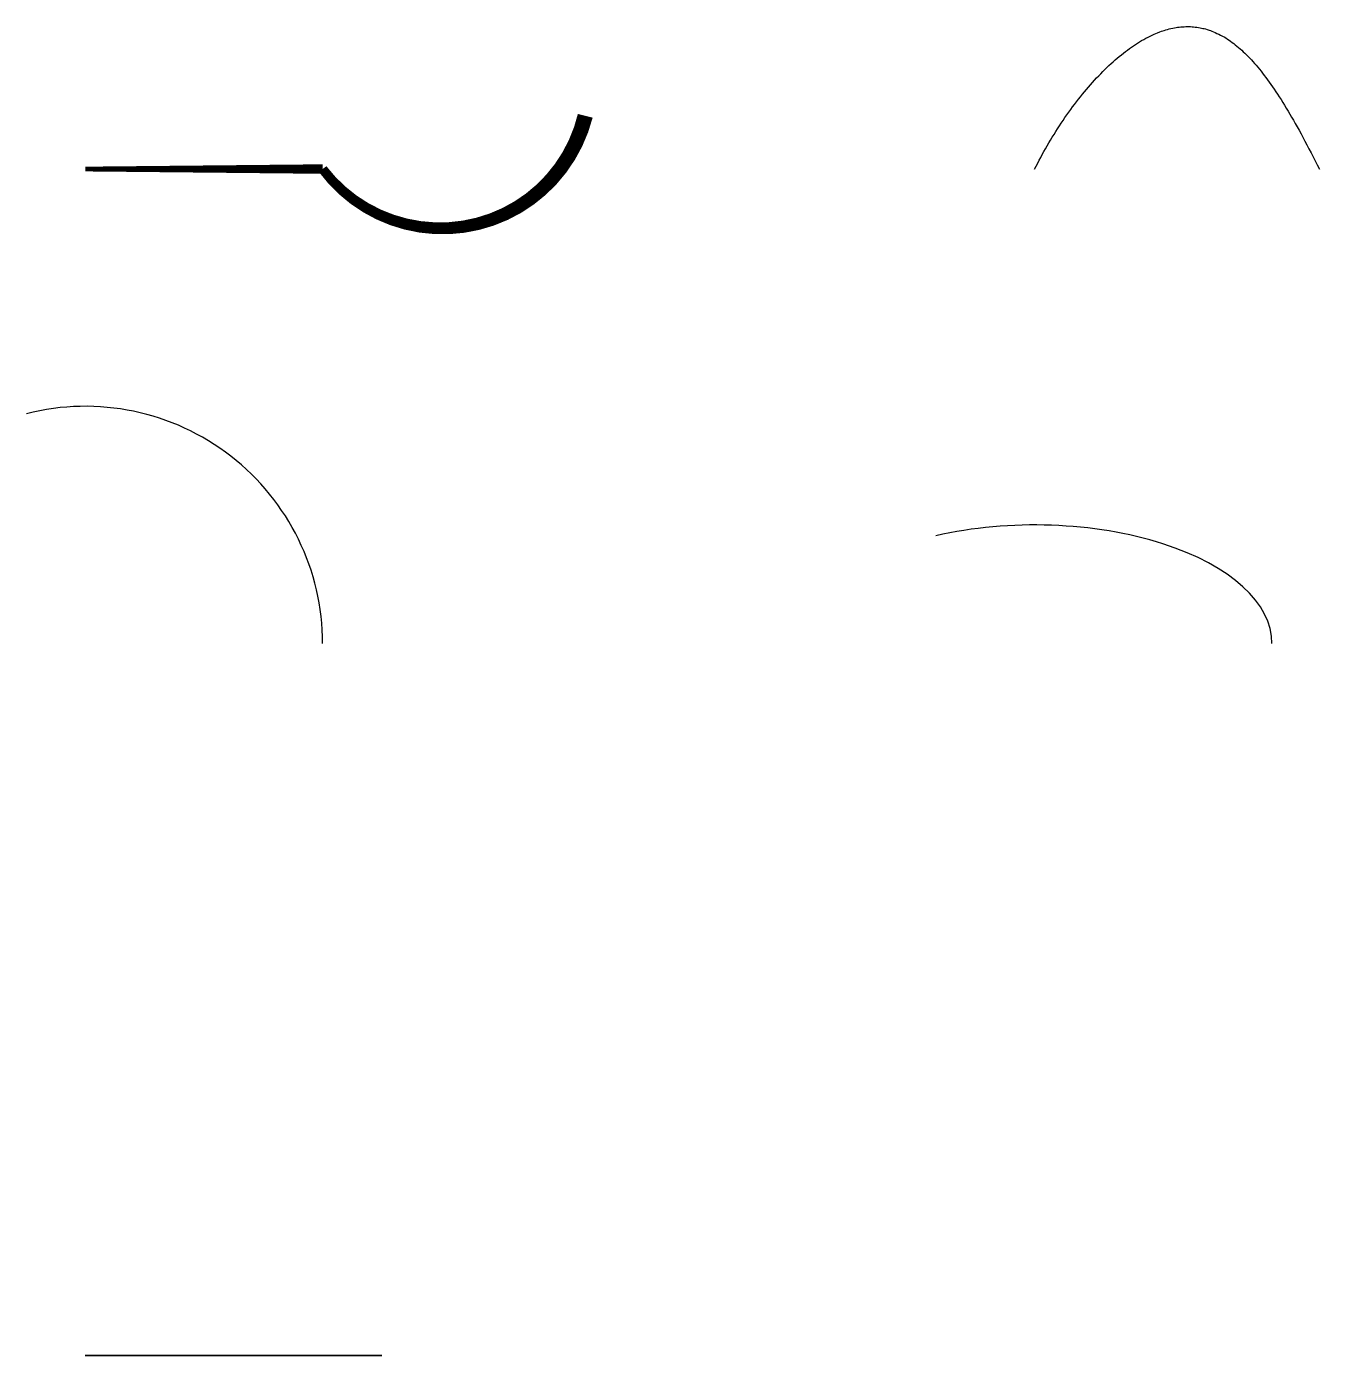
# Model space of a CAD drawing. Header units: millimetres. Extents: x -25 to 520, y 0 to 560.
import ezdxf

# ---------------------------------------------------------------- set-up
doc = ezdxf.new("R2010")
doc.units = ezdxf.units.MM

msp = doc.modelspace()

# ---------------------------------------------------------------- linework, layer by layer
at = {"color": 1, "lineweight": 35}
msp.add_line((0, 0), (125, 0), dxfattribs=at)
at = {"color": 3, "true_color": 0x00ff00}
msp.add_lwpolyline([(0, 500, 2, 4, 0), (100, 500, 4, 6.43, 0.632043), (210.66, 522.43, 6, 8, 0)], format="xyseb", dxfattribs=at)
msp.add_arc((0, 300), 100, 0, 104.3239)
msp.add_ellipse((400, 300), major_axis=(100, 0), ratio=0.5, start_param=0, end_param=2)
msp.add_rational_spline([(400, 500), (440, 580), (480, 580), (520, 500)], [1, 0.8, 1.2, 1], degree=3)

doc.saveas('drawing.dxf')
